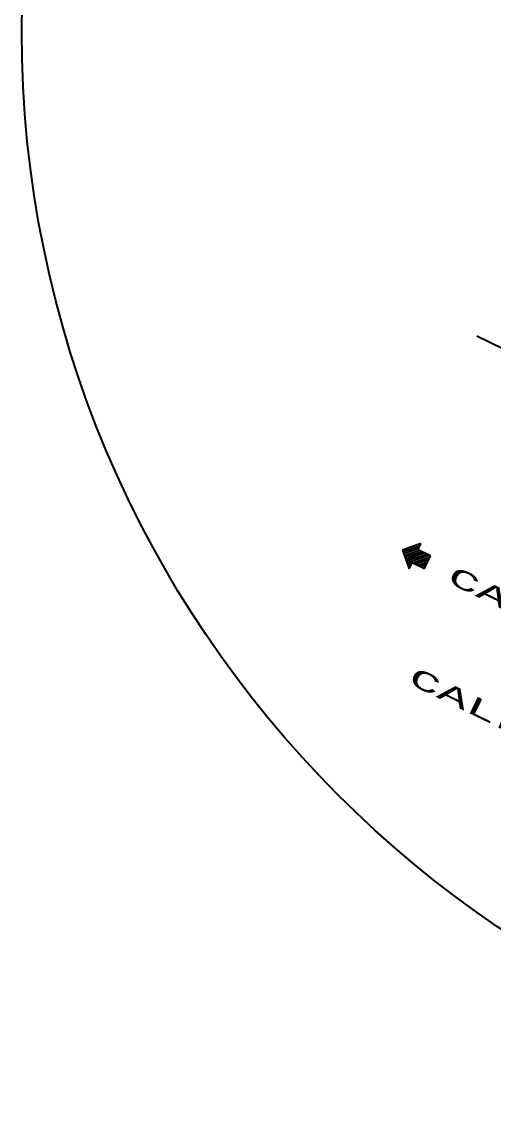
# Model space of a CAD drawing. Extents: x 661203 to 661848, y 2264651 to 2264858.
# Drawn here: x 661203.1 to 661232.2, y 2264701.3 to 2264768.4 of the extents above; entities that cross this region are included whole.
import ezdxf

# ---------------------------------------------------------------- set-up
doc = ezdxf.new("R2010")
doc.units = 0
doc.layers.add('ANNOBJ', color=1, linetype='Continuous')
doc.layers.add('LINEA MEDITA TENSION CFE', color=4, linetype='Continuous')
doc.styles.add('MONOTXT4', font='monotxt4.shx')

# ---------------------------------------------------------------- blocks, each defined once
blk = doc.blocks.new('ZA_ARRW2')
for p, q in [((0, 0), (-0.5, 0.5)), ((-0.5, 0.5), (-0.5, 0.25)), ((-1, 0.25), (-1, -0.25)), ((-0.5, 0.25), (-1, 0.25)), ((-0.5, -0.5), (0, 0)), ((-1, -0.25), (-0.5, -0.25)), ((-0.5, -0.25), (-0.5, -0.5))]:
    blk.add_line(p, q)
at = {"color": 0}
for p, q in [((-0.5, 0.4), (-0.45, 0.45)), ((-0.5, 0.3), (-0.4, 0.4)), ((-1, 0.2), (-0.95, 0.25)), ((-1, 0.1), (-0.85, 0.25)), ((-1, 0), (-0.75, 0.25)), ((-1, -0.1), (-0.65, 0.25)), ((-1, -0.2), (-0.55, 0.25)), ((-0.949, -0.25), (-0.35, 0.35)), ((-0.849, -0.25), (-0.3, 0.3)), ((-0.749, -0.25), (-0.25, 0.25)), ((-0.649, -0.25), (-0.199, 0.199)), ((-0.549, -0.25), (-0.149, 0.149)), ((-0.5, -0.301), (-0.099, 0.099)), ((-0.5, -0.402), (-0.049, 0.049))]:
    blk.add_line(p, q, dxfattribs=at)

msp = doc.modelspace()

# ---------------------------------------------------------------- linework, layer by layer
msp.add_circle((661269.613, 2264767.815, -1608.032), 66.504)
at = {"layer": 'LINEA MEDITA TENSION CFE', "elevation": 1612.865}
msp.add_lwpolyline([(661231.146, 2264749.036), (661240.898, 2264744.312), (661281.445, 2264725.011)], dxfattribs=at)

# ---------------------------------------------------------------- block references
at = {"layer": 'ANNOBJ', "xscale": 1.706880000894682, "yscale": 1.706880000894682, "zscale": 0.4267200000001595, "rotation": 154.4373761379288}
msp.add_blockref('ZA_ARRW2', (661226.573, 2264735.848), dxfattribs=at)

# ---------------------------------------------------------------- texts
at = {"style": 'MONOTXT4', "width": 2}
for p in [(661229.253, 2264733.903), (661226.85, 2264727.682)]:
    msp.add_text('CALLE RAMON CORONA', height=1.13219, rotation=334, dxfattribs=at).set_placement(p)

doc.saveas('drawing.dxf')
